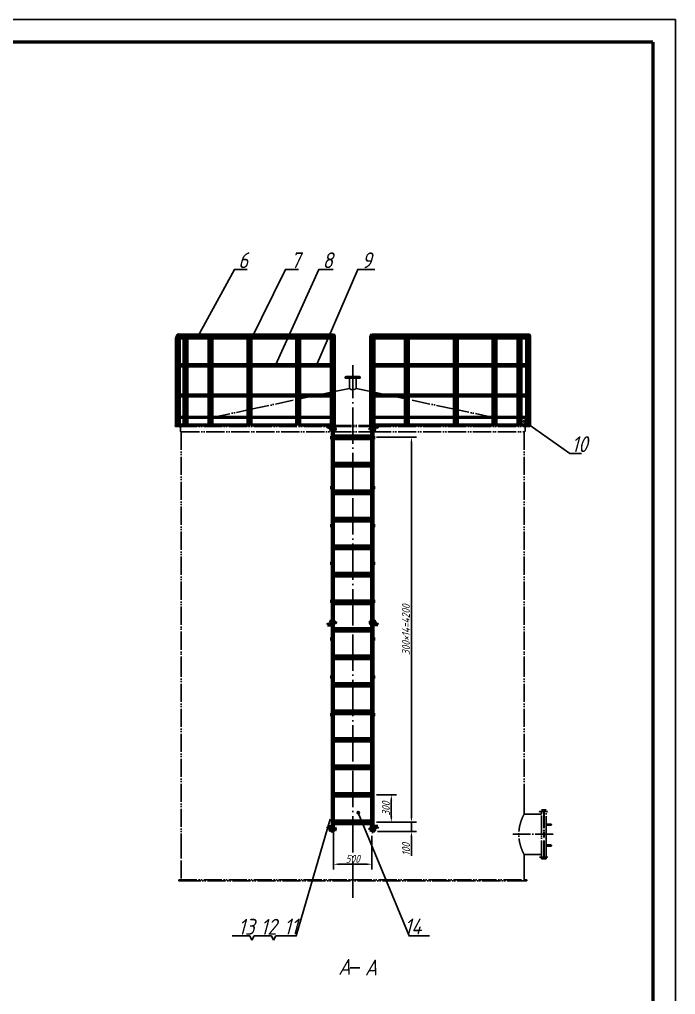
# Model space of a CAD drawing. Header units: millimetres. Extents: x 216 to 18036, y 72 to 25302.
# Drawn here: x 9362 to 18036, y 12418 to 25302 of the extents above; entities that cross this region are included whole.
import ezdxf

# ---------------------------------------------------------------- set-up
doc = ezdxf.new("R2010")
doc.units = ezdxf.units.MM
for name, pattern in [('ACAD_ISO04W100', [30, 24, -3, 0, -3]), ('ACAD_ISO05W100', [33, 24, -3, 0, -3, 0, -3]), ('CENTER', [2, 1.25, -0.25, 0.25, -0.25])]:
    doc.linetypes.add(name, pattern=pattern)
for name, color, linetype in [('CL', 253, 'CENTER'), ('XT', 131, 'Continuous'), ('双点划线', 5, 'ACAD_ISO05W100'), ('双点画线', 6, 'ACAD_ISO05W100'), ('标注', 254, 'Continuous'), ('点划线', 1, 'ACAD_ISO04W100'), ('点画线', 1, 'ACAD_ISO04W100'), ('细实线', 253, 'Continuous')]:
    doc.layers.add(name, color=color, linetype=linetype)
doc.layers.add('粗实线', color=4, linetype='Continuous', lineweight=50)
doc.styles.add('GB', font='gbeitc.shx', dxfattribs={"bigfont": 'gbcbig.shx'})
doc.dimstyles.new('GB$0', dxfattribs={"dimscale": 30, "dimtxt": 3.5, "dimasz": 2.5, "dimexe": 2.25, "dimexo": 2, "dimtad": 1, "dimdec": 0, "dimtxsty": 'GB', "dimcen": 2.5, "dimadec": 0, "dimazin": 0, "dimtfac": 1, "dimtdec": 0, "dimtmove": 0, "dimatfit": 3, "dimfxl": 0, "dimarcsym": 0})

# ---------------------------------------------------------------- blocks, each defined once
blk = doc.blocks.new('*D13')
at = {"layer": 'Defpoints', "color": 0, "ltscale": 0.5}
for p in [(13514, 14720), (14022, 14574), (14022, 14140)]:
    blk.add_point(p, dxfattribs=at)
at = {"layer": '标注', "color": 0, "lineweight": -2, "ltscale": 0.5}
for p, q in [((13514, 14660), (13514, 14072)), ((14022, 14514), (14022, 14072)), ((13589, 14140), (13947, 14140))]:
    blk.add_line(p, q, dxfattribs=at)
at = {"layer": '标注', "color": 0, "ltscale": 0.5}
for points in [[(13589, 14152), (13589, 14127), (13514, 14140)], [(13947, 14152), (13947, 14127), (14022, 14140)]]:
    blk.add_solid(points, dxfattribs=at)
at = {"layer": '标注', "color": 0, "ltscale": 0.5, "insert": (13768, 14211), "char_height": 105, "attachment_point": 5, "style": 'GB'}
blk.add_mtext('500', dxfattribs=at)
blk = doc.blocks.new('*D4')
at = {"layer": 'Defpoints', "color": 0, "ltscale": 0.5}
for p in [(14022, 19782), (14545, 19782), (14082, 14694)]:
    blk.add_point(p, dxfattribs=at)
at = {"layer": '标注', "color": 0, "lineweight": -2, "ltscale": 0.5}
for p, q in [((14082, 19782), (14612, 19782)), ((14545, 14769), (14545, 19707)), ((14142, 14694), (14612, 14694))]:
    blk.add_line(p, q, dxfattribs=at)
at = {"layer": '标注', "color": 0, "ltscale": 0.5}
for points in [[(14532, 19707), (14557, 19707), (14545, 19782)], [(14532, 14769), (14557, 14769), (14545, 14694)]]:
    blk.add_solid(points, dxfattribs=at)
at = {"layer": '标注', "color": 0, "ltscale": 0.5, "insert": (14471, 17238), "char_height": 105, "attachment_point": 5, "rotation": 90, "style": 'GB'}
blk.add_mtext('300×14=4200', dxfattribs=at)
blk = doc.blocks.new('*D24')
at = {"color": 0, "lineweight": -2}
for p, q in [((14545, 14769), (14545, 14844)), ((14082, 14694), (14612, 14694)), ((14545, 14694), (14545, 14574)), ((14097, 14574), (14612, 14574)), ((14545, 14499), (14545, 14251))]:
    blk.add_line(p, q, dxfattribs=at)
at = {"color": 0}
for points in [[(14532, 14769), (14557, 14769), (14545, 14694)], [(14532, 14499), (14557, 14499), (14545, 14574)]]:
    blk.add_solid(points, dxfattribs=at)
at = {"layer": 'Defpoints', "color": 0}
for p in [(14022, 14694), (14545, 14694), (14037, 14574)]:
    blk.add_point(p, dxfattribs=at)
at = {"color": 0, "insert": (14473, 14337), "char_height": 105, "attachment_point": 5, "rotation": 90, "style": 'GB'}
blk.add_mtext('100', dxfattribs=at)
blk = doc.blocks.new('*D25')
at = {"color": 0, "lineweight": -2}
for p, q in [((14082, 15057), (14346, 15057)), ((14278, 14769), (14278, 14982)), ((14142, 14694), (14346, 14694))]:
    blk.add_line(p, q, dxfattribs=at)
at = {"color": 0}
for points in [[(14266, 14982), (14291, 14982), (14278, 15057)], [(14266, 14769), (14291, 14769), (14278, 14694)]]:
    blk.add_solid(points, dxfattribs=at)
at = {"layer": 'Defpoints', "color": 0}
for p in [(14022, 15057), (14278, 15057), (14082, 14694)]:
    blk.add_point(p, dxfattribs=at)
at = {"color": 0, "insert": (14207, 14875), "char_height": 105, "attachment_point": 5, "rotation": 90, "style": 'GB'}
blk.add_mtext('300', dxfattribs=at)

msp = doc.modelspace()

# ---------------------------------------------------------------- hatches: boundary and pattern name
h = msp.add_hatch()
h.set_pattern_fill('ANSI31', color=256, scale=2, style=0)
h.set_pattern_definition([(45, (3818.3605, 71149.4374), (-4.49012806, 4.49012806), [])])
h.paths.add_polyline_path([(14049, 21115.1), (14037, 21115.1), (14037, 21095.1), (14049, 21095.1)])
h.paths.add_polyline_path([(14049, 21135), (14037, 21135), (14037, 21115.1), (14049, 21115.1)])
h.paths.add_polyline_path([(14049, 20635), (14037, 20635), (14037, 20595), (14049, 20595)])
h.paths.add_polyline_path([(13499, 20635), (13487, 20635), (13487, 20595), (13499, 20595)])
h.paths.add_polyline_path([(13499, 20135), (13487, 20135), (13487, 20095), (13499, 20095)])
h.paths.add_polyline_path([(14049, 20135), (14037, 20135), (14037, 20095), (14049, 20095)])
h.paths.add_polyline_path([(13499, 19796.9), (13487, 19796.9), (13487, 19756.8), (13499, 19756.8)])
h.paths.add_polyline_path([(14049, 19796.8), (14037, 19796.8), (14037, 19756.8), (14049, 19756.8)])
h.paths.add_polyline_path([(13499, 19135), (13487, 19135), (13487, 19095), (13499, 19095)])
h.paths.add_polyline_path([(14049, 19135), (14037, 19135), (14037, 19095), (14049, 19095)])
h.paths.add_polyline_path([(13499, 18635), (13487, 18635), (13487, 18595), (13499, 18595)])
h.paths.add_polyline_path([(14049, 18635), (14037, 18635), (14037, 18595), (14049, 18595)])
h.paths.add_polyline_path([(13499, 18135), (13487, 18135), (13487, 18095), (13499, 18095)])
h.paths.add_polyline_path([(14049, 18135), (14037, 18135), (14037, 18095), (14049, 18095)])
h.paths.add_polyline_path([(13499, 17635), (13487, 17635), (13487, 17595), (13499, 17595)])
h.paths.add_polyline_path([(14049, 17635), (14037, 17635), (14037, 17595), (14049, 17595)])
h.paths.add_polyline_path([(13499, 17135), (13487, 17135), (13487, 17095), (13499, 17095)])
h.paths.add_polyline_path([(14049, 17135), (14037, 17135), (14037, 17095), (14049, 17095)])
h.paths.add_polyline_path([(13499, 16635), (13487, 16635), (13487, 16595), (13499, 16595)])
h.paths.add_polyline_path([(14049, 16635), (14037, 16635), (14037, 16595), (14049, 16595)])
h.paths.add_polyline_path([(13499, 16135), (13487, 16135), (13487, 16095), (13499, 16095)])
h.paths.add_polyline_path([(14049, 16135), (14037, 16135), (14037, 16095), (14049, 16095)])
h.paths.add_polyline_path([(13499, 21115.1), (13487, 21115.1), (13487, 21095), (13499, 21095)])
h.paths.add_polyline_path([(13499, 21135), (13487, 21135), (13487, 21115.1), (13499, 21115.1)])
at = {"layer": '细实线'}
for points in [[(11706.6, 21115.1, -1), (11736.6, 21115.1, -1)], [(12388.7, 21033.7, -1), (12418.7, 21033.7, -1)], [(12730, 20735, -1), (12760, 20735, -1)], [(13272.4, 20735.1, -1), (13302.4, 20735.1, -1)], [(16025, 19991.4, -1), (16055, 19991.4, -1)], [(13455.5, 14590.6, -1), (13485.5, 14590.6, -1)], [(14080.4, 14590.6, 1), (14050.4, 14590.6, 1)]]:
    msp.add_hatch(color=256, dxfattribs=at).paths.add_polyline_path(points)

# ---------------------------------------------------------------- linework, layer by layer
at = {"lineweight": -3}
for q in [(215.8, 25301.9), (18035.8, 71.9)]:
    msp.add_line((18035.8, 25301.9), q, dxfattribs=at)
at = {"lineweight": 50}
for q in [(965.8, 25001.9), (17735.8, 371.9)]:
    msp.add_line((17735.8, 25001.9), q, dxfattribs=at)
at = {"layer": 'CL'}
for p, q in [((13472.6, 19891.6), (13547.4, 19891.6)), ((13987.7, 19891.6), (14065.1, 19891.6)), ((13472.6, 17334.9), (13523.8, 17334.9)), ((13536.5, 17334.9), (13509, 17334.9)), ((13999.5, 17334.9), (14065.1, 17334.9)), ((13472.6, 14605.4), (13523.8, 14605.4)), ((13536.5, 14605.4), (13509, 14605.4)), ((13999.5, 14605.4), (14027, 14605.4)), ((13999.5, 14605.4), (14065.1, 14605.4))]:
    msp.add_line(p, q, dxfattribs=at)
at = {"layer": 'XT'}
for p, q in [((13531.5, 19900.1), (13537.5, 19900.1)), ((13531.5, 19883.1), (13537.5, 19883.1)), ((14004.5, 19900.1), (13998.5, 19900.1)), ((14004.5, 19883.1), (13998.5, 19883.1)), ((13531.5, 17343.4), (13537.5, 17343.4)), ((13531.5, 17326.4), (13537.5, 17326.4)), ((14004.5, 17343.4), (13998.5, 17343.4)), ((14004.5, 17326.4), (13998.5, 17326.4)), ((13531.5, 14613.9), (13537.5, 14613.9)), ((13531.5, 14596.9), (13537.5, 14596.9)), ((14004.5, 14613.9), (13998.5, 14613.9)), ((14004.5, 14596.9), (13998.5, 14596.9))]:
    msp.add_line(p, q, dxfattribs=at)
at = {"layer": '双点划线', "ltscale": 10}
for p, q in [((13668, 20580.1), (13697, 20580.1)), ((13668, 20564.1), (13668, 20580.1)), ((13668, 20580.1), (13697, 20580.1)), ((13668, 20564.1), (13668, 20580.1)), ((13668, 20564.1), (13748, 20564.1)), ((13668, 20564.1), (13868, 20564.1)), ((13688, 20556.6), (13688, 20592)), ((13688, 20556.6), (13688, 20592)), ((13697, 20580.1), (13701, 20584.1)), ((13697, 20580.1), (13701, 20584.1)), ((13697, 20580.1), (13839, 20580.1)), ((13701, 20584.1), (13835, 20584.1)), ((13723.5, 20564.1), (13723.5, 20427.7)), ((13723.5, 20564.1), (13748, 20564.1)), ((13723.5, 20564.1), (13723.5, 20427.7)), ((13723.5, 20564.1), (13812.5, 20564.1)), ((13788, 20564.1), (13812.5, 20564.1)), ((13788, 20564.1), (13868, 20564.1)), ((13812.5, 20564.1), (13812.5, 20427.7)), ((13812.5, 20564.1), (13812.5, 20427.7)), ((13839, 20580.1), (13835, 20584.1)), ((13839, 20580.1), (13835, 20584.1)), ((13839, 20580.1), (13868, 20580.1)), ((13839, 20580.1), (13868, 20580.1)), ((13848, 20556.6), (13848, 20592)), ((13848, 20556.6), (13848, 20592)), ((13868, 20564.1), (13868, 20580.1)), ((13868, 20564.1), (13868, 20580.1)), ((13325, 20343), (13486.5, 20377.3)), ((13526.5, 20385.9), (13723.5, 20427.7)), ((13526.5, 20385.9), (13723.5, 20427.7)), ((14009.5, 20385.9), (13812.5, 20427.7)), ((14210.8, 20343.1), (14049.5, 20377.3)), ((12423.7, 20151.5), (13030.7, 20280.5)), ((13070.7, 20289), (13249.7, 20327)), ((14465.2, 20289), (14286, 20327.1)), ((15112.2, 20152.3), (14505.2, 20280.4)), ((11910.2, 20042.3), (12383.7, 20143)), ((15625.7, 20044), (15152.2, 20143.9)), ((11502, 19935.1), (11422, 19935.1)), ((11452, 19923.1), (11432, 19923.1)), ((11442, 19935.1), (11437, 19935.1)), ((11502, 19935.1), (11442, 19935.1)), ((11452, 19923.1), (11470, 19923.1)), ((11468, 19935.1), (13499, 19935.1)), ((11470, 19923.1), (13499, 19923.1)), ((11490, 19903.1), (11490, 19885.1)), ((11490, 19885.1), (11490, 19864.9)), ((11502, 19935.1), (11873.5, 19935.1)), ((11502, 19855.3), (11502, 16855.1)), ((11502, 19855.3), (13499, 19855.2)), ((13514, 19935.1), (14022, 19935.1)), ((13514, 19923.1), (14022, 19923.1)), ((13514, 19855.2), (14022, 19855.2)), ((14037, 19935.1), (16018, 19935.1)), ((14037, 19923.1), (16075, 19923.1)), ((14037, 19855.2), (16034, 19855.1)), ((16034, 19935.1), (16094, 19935.1)), ((16034, 19935.1), (16094, 19935.1)), ((16034, 19935.1), (16114, 19935.1)), ((16034, 19855.1), (16034, 16855.1)), ((16046, 19903.1), (16046, 19885.1)), ((16046, 19903.1), (16046, 19885.1)), ((16046, 19885.1), (16046, 19864.9)), ((16084, 19923.1), (16066, 19923.1)), ((16084, 19923.1), (16066, 19923.1)), ((16084, 19923.1), (16104, 19923.1)), ((16094, 19935.1), (16099, 19935.1)), ((11502, 16855.1), (11502, 14454)), ((16034, 16855.1), (16034, 14984)), ((16034, 14984), (16034, 14800.1)), ((16234.7, 14838), (16240.4, 14832.3)), ((16234.7, 14832.3), (16240.4, 14838)), ((16262.7, 14212.6), (16262.7, 14857.6)), ((16292.7, 14857.6), (16262.7, 14857.6)), ((16292.7, 14857.6), (16292.7, 14493.6)), ((16299.7, 14816.7), (16292.7, 14816.7)), ((16299.7, 14816.7), (16292.7, 14816.7)), ((16299.7, 14857.6), (16299.7, 14493.7)), ((16323.7, 14857.6), (16299.7, 14857.6)), ((16323.7, 14535.1), (16323.7, 14857.6)), ((16335.5, 14838), (16341.2, 14832.3)), ((16335.5, 14832.3), (16341.2, 14838)), ((16262.7, 14800.1), (16034, 14800.1)), ((16389.5, 14669.6), (16323.7, 14669.6)), ((16389.5, 14655.6), (16323.7, 14655.6)), ((16323.7, 14617), (16323.7, 14453.3)), ((11502, 14454), (11502, 14189.1)), ((16292.7, 14212.6), (16292.7, 14493.6)), ((16299.7, 14212.6), (16299.7, 14493.7)), ((16323.7, 14212.6), (16323.7, 14535.1)), ((16389.5, 14394), (16323.7, 14394)), ((16389.5, 14380), (16323.7, 14380)), ((11502, 14189.1), (11502, 13935.1)), ((16034, 14270.1), (16034, 14040.6)), ((16262.7, 14270.1), (16034, 14270.1)), ((16246.3, 14232.3), (16251.9, 14238)), ((16246.3, 14238), (16251.9, 14232.3)), ((16292.7, 14212.6), (16262.7, 14212.6)), ((16299.7, 14253.6), (16292.7, 14253.6)), ((16323.7, 14212.6), (16299.7, 14212.6)), ((16335.5, 14232.3), (16341.2, 14238)), ((16335.5, 14238), (16341.2, 14232.3)), ((11468, 13935.1), (16034, 13935.1)), ((11518, 13935.1), (11468, 13935.1)), ((11468, 13935.1), (11468, 13919.1)), ((11518, 13919.1), (11468, 13919.1)), ((11518, 13919.1), (16018, 13919.1)), ((16018, 13919.1), (16068, 13919.1)), ((16034, 14040.6), (16034, 13935.1)), ((16034, 13935.1), (16068, 13935.1)), ((16068, 13935.1), (16068, 13919.1))]:
    msp.add_line(p, q, dxfattribs=at)
for centre, radius, start, end in [((13768, 20471.5), 62.4, 224.49631, 315.50369), ((11432, 19933.1), 10, 168.46304, 270), ((11470, 19903.1), 20, 0, 90), ((11500, 19864.9), 10, 180, 281.53696), ((16036, 19864.9), 10, 258.46304, 0), ((16066, 19903.1), 20, 90, 180), ((16104, 19933.1), 10, 270, 11.53696), ((16505.9, 14535.1), 541.2, 150.68458, 209.31542), ((16387.5, 14662.6), 7.3, 286.50843, 73.49157), ((16387.5, 14387), 7.3, 286.50843, 73.49157)]:
    msp.add_arc(centre, radius, start, end, dxfattribs=at)
at = {"layer": '双点画线'}
msp.add_line((13325, 20343), (13486.5, 20377.3), dxfattribs=at)
at = {"layer": '标注', "ltscale": 0.5}
for p, q in [((12204.9, 21999.7), (12373.7, 21999.7)), ((14037, 19860.1), (14037, 19860.1)), ((14100, 19923.1), (14100, 19923.1)), ((13499, 17366.4), (13499, 17366.4)), ((14037, 17303.4), (14037, 17366.4)), ((14100, 17303.4), (14100, 17303.4)), ((14037, 14636.9), (14037, 14573.9)), ((14037, 14573.9), (14037, 14573.9)), ((12409.4, 13192.7), (12175.6, 13192.7)), ((12433.3, 13138.1), (12409.4, 13192.7)), ((12465, 13192.7), (12433.3, 13138.1)), ((12696.1, 13192.7), (12465, 13192.7)), ((12719.9, 13138.1), (12696.1, 13192.7)), ((12751.7, 13192.7), (12719.9, 13138.1))]:
    msp.add_line(p, q, dxfattribs=at)
at = {"layer": '标注'}
msp.add_line((13736, 12770), (13863.6, 12770), dxfattribs=at)
at = {"layer": '标注', "ltscale": 0.5}
for points in [[(11721.7, 21115.1), (12204.9, 21999.7), (12289.3, 21999.7)], [(12403.7, 21033.7), (12879, 21999.7), (13050.1, 21999.7)], [(12745, 20735), (13320.8, 21999.7), (13510.5, 21999.7)], [(13287.5, 20735.1), (13833.5, 21999.7), (14059.5, 21999.7)], [(16040.1, 19991.5), (16639.1, 19569.3), (16792.6, 19569.3)], [(13841, 14819.9), (14513.4, 13192.7), (14784.3, 13192.7)], [(13470.6, 14736.6), (13022.5, 13192.7), (12751.7, 13192.7)]]:
    msp.add_lwpolyline(points, dxfattribs=at)
at = {"layer": '点划线', "ltscale": 10}
for p, q in [((11440.6, 21115.1), (13506.5, 21115.1)), ((11457, 19935.1), (11457, 21095)), ((11560.6, 19935.1), (11560.6, 21095)), ((11890.2, 19935.1), (11890.2, 21095)), ((12403.7, 19935.2), (12403.7, 21095)), ((13050.7, 19935.2), (13050.7, 21095)), ((13506.5, 19935.2), (13506.5, 21115.1)), ((14029.5, 19935.2), (14029.5, 21115.1)), ((14037, 21115.1), (16109, 21115.1)), ((14485.2, 19935.2), (14485.2, 21095)), ((15132.2, 19935.2), (15132.2, 21095)), ((15645.7, 19935.2), (15645.7, 21095)), ((15975.4, 19935.2), (15975.4, 21095)), ((16089, 19935.3), (16089, 21095.1)), ((11580.6, 20735), (11870.2, 20735)), ((11910.2, 20735), (12383.7, 20735)), ((12423.7, 20735), (13030.7, 20735)), ((13070.7, 20735), (13486.5, 20735)), ((14049.5, 20735.1), (14465.2, 20735.1)), ((14505.2, 20735.1), (15112.2, 20735.1)), ((15152.2, 20735.1), (15625.7, 20735.1)), ((11910.2, 20335), (12383.7, 20335)), ((12423.7, 20335), (13030.7, 20335)), ((13070.7, 20335), (13486.5, 20335)), ((14049.5, 20335.1), (14465.2, 20335.1)), ((14505.2, 20335.1), (15112.2, 20335.1)), ((15152.2, 20335.1), (15625.7, 20335.1)), ((15665.7, 20335.1), (15955.4, 20335.1)), ((16235.5, 14835.1), (16343.8, 14835.1)), ((16420, 14535.1), (15886.9, 14535.1)), ((16235.5, 14235.1), (16343.8, 14235.1))]:
    msp.add_line(p, q, dxfattribs=at)
at = {"layer": '点划线', "ltscale": 0.5}
for p, q in [((11457, 20735), (11540.6, 20735)), ((15665.7, 20735.1), (15955.4, 20735.1)), ((15995.4, 20735.1), (16081, 20735.1)), ((11457, 20335), (11540.6, 20335)), ((11580.6, 20335), (11870.2, 20335)), ((15995.4, 20335.1), (16081, 20335.1)), ((16109, 20335.1), (16109, 20335.1))]:
    msp.add_line(p, q, dxfattribs=at)
at = {"layer": '点划线', "ltscale": 5}
for p, q in [((13514, 19781.9), (14022, 19781.9)), ((13514, 19418.4), (14022, 19418.4)), ((13514, 19054.9), (14022, 19054.9)), ((13514, 18691.4), (14022, 18691.4)), ((13514, 18327.9), (14022, 18327.9)), ((13514, 17964.4), (14022, 17964.4)), ((13514, 17600.9), (14022, 17600.9)), ((13514, 17237.4), (14022, 17237.4)), ((13514, 16873.9), (14022, 16873.9)), ((13514, 16510.4), (14022, 16510.4)), ((13514, 16146.9), (14022, 16146.9)), ((13514, 15783.4), (14022, 15783.4)), ((13514, 15419.9), (14022, 15419.9)), ((13514, 15056.9), (14022, 15056.9)), ((13514, 14693.9), (14022, 14693.9))]:
    msp.add_line(p, q, dxfattribs=at)
at = {"layer": '点画线', "ltscale": 20}
msp.add_line((13768, 13695.6), (13768, 20734.7), dxfattribs=at)
at = {"layer": '粗实线'}
for p, q in [((11466.9, 21135.1), (13499, 21135.1)), ((13487, 21135), (13487, 21095)), ((13487, 21135), (13514, 21135)), ((13499, 14573.9), (13499, 21135.1)), ((13514, 20635), (13514, 21135.1)), ((13514, 14573.9), (13514, 21135)), ((14022, 14573.9), (14022, 21135.1)), ((14022, 20635), (14022, 21135.1)), ((14022, 21135), (14049, 21135)), ((14037, 21135.1), (16089, 21135.1)), ((14037, 14573.9), (14037, 21135.1)), ((14049, 21095), (14049, 21135)), ((11437, 19935.1), (11437, 21095)), ((11466.9, 21095.1), (11540.6, 21095)), ((11477, 20743), (11477, 21095)), ((11540.6, 19935.1), (11540.6, 21095)), ((11580.6, 21095), (11870.2, 21095)), ((11580.6, 19935.1), (11580.6, 21095)), ((11870.2, 19935.1), (11870.2, 21095)), ((11910.2, 21095), (12383.7, 21095)), ((11910.2, 19935.1), (11910.2, 21095)), ((12383.7, 19935.1), (12383.7, 21095)), ((12423.7, 21095), (13030.7, 21095)), ((12423.7, 19935.1), (12423.7, 21095)), ((13030.7, 19935.1), (13030.7, 21095)), ((13070.7, 21095), (13499, 21095)), ((13070.7, 19935.1), (13070.7, 21095)), ((13486.5, 19935.1), (13486.5, 21095)), ((13487, 21095), (13487, 21095)), ((13487, 21095), (13499, 21095)), ((13487, 21095), (13499, 21095)), ((13526.5, 19935.1), (13526.5, 21116)), ((14009.5, 19935.1), (14009.5, 21116)), ((14037, 21095.1), (14465.2, 21095.1)), ((14037, 21095), (14049, 21095)), ((14037, 21095), (14049, 21095)), ((14049.5, 19935.1), (14049.5, 21095)), ((14465.2, 19935.1), (14465.2, 21095.1)), ((14505.2, 21095.1), (15112.2, 21095.1)), ((14505.2, 19935.1), (14505.2, 21095.1)), ((15112.2, 19935.1), (15112.2, 21095.1)), ((15152.2, 21095.1), (15625.7, 21095.1)), ((15152.2, 19935.1), (15152.2, 21095.1)), ((15625.7, 19935.1), (15625.7, 21095.1)), ((15665.7, 21095.1), (15955.4, 21095.1)), ((15665.7, 19935.1), (15665.7, 21095.1)), ((15955.4, 19935.1), (15955.4, 21095.1)), ((15995.4, 21095.1), (16069, 21095.1)), ((15995.4, 19935.1), (15995.4, 21095.1)), ((16069, 20743.1), (16069, 21095.1)), ((16109, 21095.1), (16109, 21095.1)), ((16109, 19935.1), (16109, 21095.1)), ((11457, 20743), (11540.6, 20743)), ((11580.6, 20743), (11870.2, 20743)), ((11910.2, 20743), (12383.7, 20743)), ((12423.7, 20743), (13030.7, 20743)), ((13070.7, 20743), (13486.5, 20743)), ((14049.5, 20743.1), (14465.2, 20743.1)), ((14505.2, 20743.1), (15112.2, 20743.1)), ((15152.2, 20743.1), (15625.7, 20743.1)), ((15665.7, 20743.1), (15955.4, 20743.1)), ((15995.4, 20743.1), (16081, 20743.1)), ((16109, 20743.1), (16109, 20743.1)), ((11457, 20727), (11540.6, 20727)), ((11477, 20343), (11477, 20727)), ((11580.6, 20727), (11870.2, 20727)), ((11910.2, 20727), (12383.7, 20727)), ((12423.7, 20727), (13030.7, 20727)), ((13070.7, 20727), (13486.5, 20727)), ((13487, 20635), (13487, 20595)), ((13487, 20635), (13499, 20635)), ((14037, 20635), (14049, 20635)), ((14049, 20595), (14049, 20635)), ((14049.5, 20727.1), (14465.2, 20727.1)), ((14505.2, 20727.1), (15112.2, 20727.1)), ((15152.2, 20727.1), (15625.7, 20727.1)), ((15665.7, 20727.1), (15955.4, 20727.1)), ((15995.4, 20727.1), (16081, 20727.1)), ((16069, 20343.1), (16069, 20727.1)), ((16109, 20735.1), (16109, 20735.1)), ((16109, 20727.1), (16109, 20727.1)), ((13487, 20595), (13499, 20595)), ((13487, 20595), (13499, 20595)), ((13514, 20135), (13514, 20595)), ((14022, 20135), (14022, 20595)), ((14037, 20595), (14049, 20595)), ((14037, 20595), (14049, 20595)), ((11457, 20343), (11540.6, 20343)), ((11457, 20327), (11540.6, 20327)), ((11477, 19935.1), (11477, 20327)), ((11580.6, 20343), (11870.2, 20343)), ((11580.6, 20327), (11870.2, 20327)), ((11910.2, 20343), (12383.7, 20343)), ((11910.2, 20327), (12383.7, 20327)), ((12423.7, 20343), (13030.7, 20343)), ((12423.7, 20327), (13030.7, 20327)), ((13070.7, 20343), (13486.5, 20343)), ((13070.7, 20327), (13486.5, 20327)), ((14049.5, 20343.1), (14465.2, 20343.1)), ((14049.5, 20327.1), (14465.2, 20327.1)), ((14505.2, 20343.1), (15112.2, 20343.1)), ((14505.2, 20327.1), (15112.2, 20327.1)), ((15152.2, 20343.1), (15625.7, 20343.1)), ((15152.2, 20327.1), (15625.7, 20327.1)), ((15665.7, 20343.1), (15955.4, 20343.1)), ((15665.7, 20327.1), (15955.4, 20327.1)), ((15995.4, 20343.1), (16081, 20343.1)), ((15995.4, 20327.1), (16081, 20327.1)), ((16069, 19935.1), (16069, 20327.1)), ((16109, 20343.1), (16109, 20343.1)), ((16109, 20327.1), (16109, 20327.1)), ((11437, 19935.1), (11437, 20101.3)), ((13487, 20135), (13487, 20095)), ((13487, 20135), (13499, 20135)), ((14037, 20135), (14049, 20135)), ((14049, 20095), (14049, 20135)), ((11477, 20045.1), (11540.6, 20045.1)), ((11580.6, 20045.1), (11870.2, 20045.1)), ((11910.2, 20045.1), (12383.7, 20045.1)), ((12423.7, 20045.1), (13030.7, 20045.1)), ((13070.7, 20045.1), (13486.5, 20045.1)), ((13487, 20095), (13499, 20095)), ((13487, 20095), (13499, 20095)), ((13514, 19635), (13514, 20095)), ((14022, 19635), (14022, 20095)), ((14037, 20095), (14049, 20095)), ((14037, 20095), (14049, 20095)), ((14049.5, 20045.1), (14465.2, 20045.1)), ((14505.2, 20045.1), (15112.2, 20045.1)), ((15152.2, 20045.1), (15625.7, 20045.1)), ((15665.7, 20045.1), (15955.4, 20045.1)), ((15667.5, 20035.1), (15665.7, 20035.5)), ((15995.4, 20045.1), (16069, 20045.1)), ((11477, 19945.1), (11540.6, 19945.1)), ((11580.6, 19945.1), (11870.2, 19945.1)), ((11910.2, 19945.1), (12383.7, 19945.1)), ((12423.7, 19945.1), (13030.7, 19945.1)), ((13070.7, 19945.1), (13486.5, 19945.1)), ((13436, 19923.1), (13499, 19923.1)), ((13436, 19923.1), (13436, 19923.1)), ((13446, 19913.1), (13489, 19913.1)), ((13476.5, 19878.5), (13476.5, 19904.8)), ((13489, 19909.1), (13479.6, 19909.1)), ((13489, 19900.4), (13479.6, 19900.4)), ((13489, 19882.8), (13479.6, 19882.8)), ((13489, 19874.2), (13479.6, 19874.2)), ((13489, 19913.1), (13489, 19870.1)), ((13499, 19923.1), (13499, 19860.1)), ((13499, 19860.1), (13499, 19860.1)), ((13514, 19907.2), (13514, 19876.1)), ((13519, 19907.2), (13514, 19907.2)), ((13519, 19876.1), (13514, 19876.1)), ((13519, 19908.4), (13519, 19874.9)), ((13530.5, 19908.4), (13519, 19908.4)), ((13530.5, 19900), (13519, 19900)), ((13530.5, 19883.3), (13519, 19883.3)), ((13530.5, 19874.9), (13519, 19874.9)), ((13530.5, 19908.4), (13531.5, 19906.9)), ((13530.5, 19874.9), (13531.5, 19876.3)), ((13531.5, 19906.9), (13531.5, 19876.3)), ((13531.5, 19901.6), (13536, 19901.6)), ((13531.5, 19881.6), (13536, 19881.6)), ((13536, 19881.6), (13536, 19901.6)), ((13539, 19898.6), (13536, 19901.6)), ((13536, 19881.6), (13539, 19884.6)), ((13539, 19884.6), (13539, 19898.6)), ((13997, 19898.6), (14000, 19901.6)), ((13997, 19884.6), (13997, 19898.6)), ((14000, 19881.6), (13997, 19884.6)), ((14004.5, 19901.6), (14000, 19901.6)), ((14000, 19881.6), (14000, 19901.6)), ((14004.5, 19881.6), (14000, 19881.6)), ((14005.5, 19908.4), (14004.5, 19906.9)), ((14004.5, 19906.9), (14004.5, 19876.3)), ((14005.5, 19874.9), (14004.5, 19876.3)), ((14005.5, 19908.4), (14017, 19908.4)), ((14005.5, 19900), (14017, 19900)), ((14005.5, 19883.3), (14017, 19883.3)), ((14005.5, 19874.9), (14017, 19874.9)), ((14017, 19908.4), (14017, 19874.9)), ((14017, 19907.2), (14022, 19907.2)), ((14017, 19876.1), (14022, 19876.1)), ((14022, 19907.2), (14022, 19876.1)), ((14100, 19923.1), (14037, 19923.1)), ((14037, 19923.1), (14037, 19860.1)), ((14090, 19913.1), (14047, 19913.1)), ((14047, 19913.1), (14047, 19870.1)), ((14047, 19909.1), (14056.3, 19909.1)), ((14047, 19900.4), (14056.3, 19900.4)), ((14047, 19882.8), (14056.3, 19882.8)), ((14047, 19874.2), (14056.3, 19874.2)), ((14049.5, 19945.1), (14465.2, 19945.1)), ((14059.5, 19878.5), (14059.5, 19904.8)), ((14505.2, 19945.1), (15112.2, 19945.1)), ((15152.2, 19945.1), (15625.7, 19945.1)), ((15665.7, 19945.1), (15955.4, 19945.1)), ((15995.4, 19945.1), (16069, 19945.1)), ((13487, 19796.9), (13487, 19756.8)), ((13487, 19796.9), (13499, 19796.9)), ((13487, 19756.8), (13499, 19756.8)), ((14022, 19796.8), (13514, 19796.8)), ((14022, 19796.8), (13514, 19796.8)), ((14022, 19796.8), (13514, 19796.8)), ((14022, 19796.8), (13514, 19796.8)), ((14022, 19796.8), (13514, 19796.8)), ((14022, 19796.8), (13514, 19796.8)), ((14022, 19796.8), (13514, 19796.8)), ((14022, 19796.8), (13514, 19796.8)), ((14022, 19796.8), (13514, 19796.8)), ((14022, 19796.8), (13514, 19796.8)), ((13514, 19766.9), (14022, 19766.9)), ((13514, 19766.9), (14022, 19766.9)), ((13514, 19766.9), (14022, 19766.9)), ((13514, 19766.9), (14022, 19766.9)), ((13514, 19766.9), (14022, 19766.9)), ((13514, 19766.9), (14022, 19766.9)), ((13514, 19766.9), (14022, 19766.9)), ((13514, 19766.9), (14022, 19766.9)), ((13514, 19766.9), (14022, 19766.9)), ((13514, 19766.9), (14022, 19766.9)), ((14049, 19796.9), (14037, 19796.9)), ((14049, 19796.9), (14037, 19796.9)), ((14049, 19796.9), (14037, 19796.9)), ((14049, 19796.9), (14037, 19796.9)), ((14037, 19796.8), (14049, 19796.8)), ((14049, 19756.8), (14037, 19756.8)), ((14049, 19756.8), (14049, 19796.9)), ((13514, 19135), (13514, 19595)), ((14022, 19135), (14022, 19595)), ((14022, 19433.3), (13514, 19433.3)), ((14022, 19433.3), (13514, 19433.3)), ((14022, 19433.3), (13514, 19433.3)), ((14022, 19433.3), (13514, 19433.3)), ((14022, 19433.3), (13514, 19433.3)), ((14022, 19433.3), (13514, 19433.3)), ((14022, 19433.3), (13514, 19433.3)), ((14022, 19433.3), (13514, 19433.3)), ((14022, 19433.3), (13514, 19433.3)), ((14022, 19433.3), (13514, 19433.3)), ((13514, 19403.4), (14022, 19403.4)), ((13514, 19403.4), (14022, 19403.4)), ((13514, 19403.4), (14022, 19403.4)), ((13514, 19403.4), (14022, 19403.4)), ((13514, 19403.4), (14022, 19403.4)), ((13514, 19403.4), (14022, 19403.4)), ((13514, 19403.4), (14022, 19403.4)), ((13514, 19403.4), (14022, 19403.4)), ((13514, 19403.4), (14022, 19403.4)), ((13514, 19403.4), (14022, 19403.4)), ((13487, 19135), (13487, 19095)), ((13487, 19135), (13499, 19135)), ((13487, 19095), (13499, 19095)), ((13487, 19095), (13499, 19095)), ((13514, 18635), (13514, 19095)), ((14022, 19069.8), (13514, 19069.8)), ((14022, 19069.8), (13514, 19069.8)), ((14022, 19069.8), (13514, 19069.8)), ((14022, 19069.8), (13514, 19069.8)), ((14022, 19069.8), (13514, 19069.8)), ((14022, 19069.8), (13514, 19069.8)), ((14022, 19069.8), (13514, 19069.8)), ((14022, 19069.8), (13514, 19069.8)), ((14022, 19069.8), (13514, 19069.8)), ((14022, 19069.8), (13514, 19069.8)), ((14022, 18635), (14022, 19095)), ((14037, 19135), (14049, 19135)), ((14037, 19095), (14049, 19095)), ((14037, 19095), (14049, 19095)), ((14049, 19095), (14049, 19135)), ((13514, 19039.9), (14022, 19039.9)), ((13514, 19039.9), (14022, 19039.9)), ((13514, 19039.9), (14022, 19039.9)), ((13514, 19039.9), (14022, 19039.9)), ((13514, 19039.9), (14022, 19039.9)), ((13514, 19039.9), (14022, 19039.9)), ((13514, 19039.9), (14022, 19039.9)), ((13514, 19039.9), (14022, 19039.9)), ((13514, 19039.9), (14022, 19039.9)), ((13514, 19039.9), (14022, 19039.9)), ((14022, 18706.3), (13514, 18706.3)), ((14022, 18706.3), (13514, 18706.3)), ((14022, 18706.3), (13514, 18706.3)), ((14022, 18706.3), (13514, 18706.3)), ((14022, 18706.3), (13514, 18706.3)), ((14022, 18706.3), (13514, 18706.3)), ((14022, 18706.3), (13514, 18706.3)), ((14022, 18706.3), (13514, 18706.3)), ((14022, 18706.3), (13514, 18706.3)), ((14022, 18706.3), (13514, 18706.3)), ((13487, 18635), (13487, 18595)), ((13487, 18635), (13499, 18635)), ((13487, 18595), (13499, 18595)), ((13514, 18676.4), (14022, 18676.4)), ((13514, 18676.4), (14022, 18676.4)), ((13514, 18676.4), (14022, 18676.4)), ((13514, 18676.4), (14022, 18676.4)), ((13514, 18676.4), (14022, 18676.4)), ((13514, 18676.4), (14022, 18676.4)), ((13514, 18676.4), (14022, 18676.4)), ((13514, 18676.4), (14022, 18676.4)), ((13514, 18676.4), (14022, 18676.4)), ((13514, 18676.4), (14022, 18676.4)), ((13514, 18135), (13514, 18595)), ((14022, 18135), (14022, 18595)), ((14037, 18635), (14049, 18635)), ((14037, 18595), (14049, 18595)), ((14037, 18595), (14049, 18595)), ((14049, 18595), (14049, 18635)), ((14022, 18342.8), (13514, 18342.8)), ((14022, 18342.8), (13514, 18342.8)), ((14022, 18342.8), (13514, 18342.8)), ((14022, 18342.8), (13514, 18342.8)), ((14022, 18342.8), (13514, 18342.8)), ((14022, 18342.8), (13514, 18342.8)), ((14022, 18342.8), (13514, 18342.8)), ((14022, 18342.8), (13514, 18342.8)), ((14022, 18342.8), (13514, 18342.8)), ((14022, 18342.8), (13514, 18342.8)), ((13514, 18312.9), (14022, 18312.9)), ((13514, 18312.9), (14022, 18312.9)), ((13514, 18312.9), (14022, 18312.9)), ((13514, 18312.9), (14022, 18312.9)), ((13514, 18312.9), (14022, 18312.9)), ((13514, 18312.9), (14022, 18312.9)), ((13514, 18312.9), (14022, 18312.9)), ((13514, 18312.9), (14022, 18312.9)), ((13514, 18312.9), (14022, 18312.9)), ((13514, 18312.9), (14022, 18312.9)), ((13499, 18135.1), (13487, 18135.1)), ((13499, 18135.1), (13487, 18135.1)), ((13499, 18135.1), (13487, 18135.1)), ((13499, 18135.1), (13487, 18135.1)), ((13487, 18135.1), (13487, 18095)), ((13487, 18135), (13499, 18135)), ((13487, 18095), (13499, 18095)), ((13487, 18095), (13499, 18095)), ((13514, 17635), (13514, 18095)), ((14022, 17635), (14022, 18095)), ((14049, 18135.1), (14037, 18135.1)), ((14049, 18135.1), (14037, 18135.1)), ((14049, 18135.1), (14037, 18135.1)), ((14049, 18135.1), (14037, 18135.1)), ((14037, 18135), (14049, 18135)), ((14037, 18095), (14049, 18095)), ((14049, 18095), (14049, 18135.1)), ((14022, 17979.3), (13514, 17979.3)), ((14022, 17979.3), (13514, 17979.3)), ((14022, 17979.3), (13514, 17979.3)), ((14022, 17979.3), (13514, 17979.3)), ((14022, 17979.3), (13514, 17979.3)), ((14022, 17979.3), (13514, 17979.3)), ((14022, 17979.3), (13514, 17979.3)), ((14022, 17979.3), (13514, 17979.3)), ((14022, 17979.3), (13514, 17979.3)), ((14022, 17979.3), (13514, 17979.3)), ((13514, 17949.4), (14022, 17949.4)), ((13514, 17949.4), (14022, 17949.4)), ((13514, 17949.4), (14022, 17949.4)), ((13514, 17949.4), (14022, 17949.4)), ((13514, 17949.4), (14022, 17949.4)), ((13514, 17949.4), (14022, 17949.4)), ((13514, 17949.4), (14022, 17949.4)), ((13514, 17949.4), (14022, 17949.4)), ((13514, 17949.4), (14022, 17949.4)), ((13514, 17949.4), (14022, 17949.4)), ((13487, 17635), (13487, 17595)), ((13487, 17635), (13499, 17635)), ((13487, 17595), (13499, 17595)), ((13487, 17595), (13499, 17595)), ((14022, 17615.8), (13514, 17615.8)), ((14022, 17615.8), (13514, 17615.8)), ((14022, 17615.8), (13514, 17615.8)), ((14022, 17615.8), (13514, 17615.8)), ((14022, 17615.8), (13514, 17615.8)), ((14022, 17615.8), (13514, 17615.8)), ((14022, 17615.8), (13514, 17615.8)), ((14022, 17615.8), (13514, 17615.8)), ((14022, 17615.8), (13514, 17615.8)), ((14022, 17615.8), (13514, 17615.8)), ((13514, 17135), (13514, 17595)), ((13514, 17585.9), (14022, 17585.9)), ((13514, 17585.9), (14022, 17585.9)), ((13514, 17585.9), (14022, 17585.9)), ((13514, 17585.9), (14022, 17585.9)), ((13514, 17585.9), (14022, 17585.9)), ((13514, 17585.9), (14022, 17585.9)), ((13514, 17585.9), (14022, 17585.9)), ((13514, 17585.9), (14022, 17585.9)), ((13514, 17585.9), (14022, 17585.9)), ((13514, 17585.9), (14022, 17585.9)), ((14022, 17135), (14022, 17595)), ((14037, 17635), (14049, 17635)), ((14037, 17595), (14049, 17595)), ((14037, 17595), (14049, 17595)), ((14049, 17595), (14049, 17635)), ((13436, 17303.4), (13499, 17303.4)), ((13436, 17303.4), (13436, 17303.4)), ((13446, 17313.4), (13489, 17313.4)), ((13476.5, 17348), (13476.5, 17321.8)), ((13489, 17352.4), (13479.6, 17352.4)), ((13489, 17343.7), (13479.6, 17343.7)), ((13489, 17326.1), (13479.6, 17326.1)), ((13489, 17317.5), (13479.6, 17317.5)), ((13489, 17313.4), (13489, 17356.4)), ((13514, 17319.4), (13514, 17350.4)), ((13519, 17350.4), (13514, 17350.4)), ((13519, 17319.4), (13514, 17319.4)), ((13519, 17318.1), (13519, 17351.7)), ((13530.5, 17351.7), (13519, 17351.7)), ((13530.5, 17343.3), (13519, 17343.3)), ((13530.5, 17326.5), (13519, 17326.5)), ((13530.5, 17318.1), (13519, 17318.1)), ((13530.5, 17351.7), (13531.5, 17350.2)), ((13530.5, 17318.1), (13531.5, 17319.6)), ((13531.5, 17319.6), (13531.5, 17350.2)), ((13531.5, 17344.9), (13536, 17344.9)), ((13531.5, 17324.9), (13536, 17324.9)), ((13536, 17344.9), (13536, 17324.9)), ((13536, 17344.9), (13539, 17341.9)), ((13539, 17327.9), (13536, 17324.9)), ((13539, 17341.9), (13539, 17327.9)), ((14000, 17344.9), (13997, 17341.9)), ((13997, 17341.9), (13997, 17327.9)), ((13997, 17327.9), (14000, 17324.9)), ((14004.5, 17344.9), (14000, 17344.9)), ((14000, 17344.9), (14000, 17324.9)), ((14004.5, 17324.9), (14000, 17324.9)), ((14005.5, 17351.7), (14004.5, 17350.2)), ((14004.5, 17319.6), (14004.5, 17350.2)), ((14005.5, 17318.1), (14004.5, 17319.6)), ((14005.5, 17351.7), (14017, 17351.7)), ((14005.5, 17343.3), (14017, 17343.3)), ((14005.5, 17326.5), (14017, 17326.5)), ((14005.5, 17318.1), (14017, 17318.1)), ((14017, 17318.1), (14017, 17351.7)), ((14017, 17350.4), (14022, 17350.4)), ((14017, 17319.4), (14022, 17319.4)), ((14022, 17319.4), (14022, 17350.4)), ((14037, 17366.4), (14037, 17366.4)), ((14100, 17303.4), (14037, 17303.4)), ((14047, 17313.4), (14047, 17356.4)), ((14047, 17352.4), (14056.3, 17352.4)), ((14047, 17343.7), (14056.3, 17343.7)), ((14047, 17326.1), (14056.3, 17326.1)), ((14047, 17317.5), (14056.3, 17317.5)), ((14090, 17313.4), (14047, 17313.4)), ((14059.5, 17348), (14059.5, 17321.8)), ((13487, 17135), (13487, 17095)), ((13487, 17135), (13499, 17135)), ((14022, 17252.3), (13514, 17252.3)), ((14022, 17252.3), (13514, 17252.3)), ((14022, 17252.3), (13514, 17252.3)), ((14022, 17252.3), (13514, 17252.3)), ((14022, 17252.3), (13514, 17252.3)), ((14022, 17252.3), (13514, 17252.3)), ((14022, 17252.3), (13514, 17252.3)), ((14022, 17252.3), (13514, 17252.3)), ((14022, 17252.3), (13514, 17252.3)), ((14022, 17252.3), (13514, 17252.3)), ((13514, 17222.4), (14022, 17222.4)), ((13514, 17222.4), (14022, 17222.4)), ((13514, 17222.4), (14022, 17222.4)), ((13514, 17222.4), (14022, 17222.4)), ((13514, 17222.4), (14022, 17222.4)), ((13514, 17222.4), (14022, 17222.4)), ((13514, 17222.4), (14022, 17222.4)), ((13514, 17222.4), (14022, 17222.4)), ((13514, 17222.4), (14022, 17222.4)), ((13514, 17222.4), (14022, 17222.4)), ((14037, 17135), (14049, 17135)), ((14049, 17095), (14049, 17135)), ((13487, 17095), (13499, 17095)), ((13487, 17095), (13499, 17095)), ((13514, 16706.5), (13514, 17095)), ((14022, 16706.5), (14022, 17095)), ((14037, 17095), (14049, 17095)), ((14037, 17095), (14049, 17095)), ((14022, 16888.8), (13514, 16888.8)), ((14022, 16888.8), (13514, 16888.8)), ((14022, 16888.8), (13514, 16888.8)), ((14022, 16888.8), (13514, 16888.8)), ((14022, 16888.8), (13514, 16888.8)), ((14022, 16888.8), (13514, 16888.8)), ((14022, 16888.8), (13514, 16888.8)), ((14022, 16888.8), (13514, 16888.8)), ((14022, 16888.8), (13514, 16888.8)), ((14022, 16888.8), (13514, 16888.8)), ((13514, 16858.9), (14022, 16858.9)), ((13514, 16858.9), (14022, 16858.9)), ((13514, 16858.9), (14022, 16858.9)), ((13514, 16858.9), (14022, 16858.9)), ((13514, 16858.9), (14022, 16858.9)), ((13514, 16858.9), (14022, 16858.9)), ((13514, 16858.9), (14022, 16858.9)), ((13514, 16858.9), (14022, 16858.9)), ((13514, 16858.9), (14022, 16858.9)), ((13514, 16858.9), (14022, 16858.9)), ((13487, 16635), (13487, 16595)), ((13487, 16635), (13499, 16635)), ((14022, 16206.5), (14022, 16666.5)), ((14037, 16635), (14049, 16635)), ((14049, 16595), (14049, 16635)), ((13487, 16595), (13499, 16595)), ((13487, 16595), (13499, 16595)), ((14022, 16525.3), (13514, 16525.3)), ((14022, 16525.3), (13514, 16525.3)), ((14022, 16525.3), (13514, 16525.3)), ((14022, 16525.3), (13514, 16525.3)), ((14022, 16525.3), (13514, 16525.3)), ((14022, 16525.3), (13514, 16525.3)), ((14022, 16525.3), (13514, 16525.3)), ((14022, 16525.3), (13514, 16525.3)), ((14022, 16525.3), (13514, 16525.3)), ((14022, 16525.3), (13514, 16525.3)), ((13514, 16495.4), (14022, 16495.4)), ((13514, 16495.4), (14022, 16495.4)), ((13514, 16495.4), (14022, 16495.4)), ((13514, 16495.4), (14022, 16495.4)), ((13514, 16495.4), (14022, 16495.4)), ((13514, 16495.4), (14022, 16495.4)), ((13514, 16495.4), (14022, 16495.4)), ((13514, 16495.4), (14022, 16495.4)), ((13514, 16495.4), (14022, 16495.4)), ((13514, 16495.4), (14022, 16495.4)), ((14037, 16595), (14049, 16595)), ((14037, 16595), (14049, 16595)), ((13487, 16135), (13487, 16095)), ((13487, 16135), (13499, 16135)), ((13514, 14573.9), (13514, 16166.5)), ((14022, 16161.8), (13514, 16161.8)), ((14022, 16161.8), (13514, 16161.8)), ((14022, 16161.8), (13514, 16161.8)), ((14022, 16161.8), (13514, 16161.8)), ((14022, 16161.8), (13514, 16161.8)), ((14022, 16161.8), (13514, 16161.8)), ((14022, 16161.8), (13514, 16161.8)), ((14022, 16161.8), (13514, 16161.8)), ((14022, 16161.8), (13514, 16161.8)), ((14022, 16161.8), (13514, 16161.8)), ((13514, 16131.9), (14022, 16131.9)), ((13514, 16131.9), (14022, 16131.9)), ((13514, 16131.9), (14022, 16131.9)), ((13514, 16131.9), (14022, 16131.9)), ((13514, 16131.9), (14022, 16131.9)), ((13514, 16131.9), (14022, 16131.9)), ((13514, 16131.9), (14022, 16131.9)), ((13514, 16131.9), (14022, 16131.9)), ((13514, 16131.9), (14022, 16131.9)), ((13514, 16131.9), (14022, 16131.9)), ((14037, 16135), (14049, 16135)), ((14049, 16095), (14049, 16135)), ((13487, 16095), (13499, 16095)), ((13487, 16095), (13499, 16095)), ((14037, 16095), (14049, 16095)), ((14037, 16095), (14049, 16095)), ((14022, 15798.3), (13514, 15798.3)), ((14022, 15798.3), (13514, 15798.3)), ((14022, 15798.3), (13514, 15798.3)), ((14022, 15798.3), (13514, 15798.3)), ((14022, 15798.3), (13514, 15798.3)), ((14022, 15798.3), (13514, 15798.3)), ((14022, 15798.3), (13514, 15798.3)), ((14022, 15798.3), (13514, 15798.3)), ((14022, 15798.3), (13514, 15798.3)), ((14022, 15798.3), (13514, 15798.3)), ((13514, 15768.4), (14022, 15768.4)), ((13514, 15768.4), (14022, 15768.4)), ((13514, 15768.4), (14022, 15768.4)), ((13514, 15768.4), (14022, 15768.4)), ((13514, 15768.4), (14022, 15768.4)), ((13514, 15768.4), (14022, 15768.4)), ((13514, 15768.4), (14022, 15768.4)), ((13514, 15768.4), (14022, 15768.4)), ((13514, 15768.4), (14022, 15768.4)), ((13514, 15768.4), (14022, 15768.4)), ((14022, 15434.8), (13514, 15434.8)), ((14022, 15434.8), (13514, 15434.8)), ((14022, 15434.8), (13514, 15434.8)), ((14022, 15434.8), (13514, 15434.8)), ((14022, 15434.8), (13514, 15434.8)), ((14022, 15434.8), (13514, 15434.8)), ((14022, 15434.8), (13514, 15434.8)), ((14022, 15434.8), (13514, 15434.8)), ((14022, 15434.8), (13514, 15434.8)), ((14022, 15434.8), (13514, 15434.8)), ((13514, 15404.9), (14022, 15404.9)), ((13514, 15404.9), (14022, 15404.9)), ((13514, 15404.9), (14022, 15404.9)), ((13514, 15404.9), (14022, 15404.9)), ((13514, 15404.9), (14022, 15404.9)), ((13514, 15404.9), (14022, 15404.9)), ((13514, 15404.9), (14022, 15404.9)), ((13514, 15404.9), (14022, 15404.9)), ((13514, 15404.9), (14022, 15404.9)), ((13514, 15404.9), (14022, 15404.9)), ((14022, 15071.8), (13514, 15071.8)), ((13514, 15041.9), (14022, 15041.9)), ((14022, 14708.8), (13514, 14708.8)), ((13436, 14636.9), (13499, 14636.9)), ((13436, 14636.9), (13436, 14636.9)), ((13446, 14626.9), (13489, 14626.9)), ((13476.5, 14592.3), (13476.5, 14618.5)), ((13489, 14622.9), (13479.6, 14622.9)), ((13489, 14614.2), (13479.6, 14614.2)), ((13489, 14596.6), (13479.6, 14596.6)), ((13489, 14588), (13479.6, 14588)), ((13489, 14626.9), (13489, 14583.9)), ((13499, 14584.4), (13499, 14634.4)), ((13499, 14584.4), (13499, 14573.9)), ((13499, 14573.9), (13514, 14573.9)), ((13499, 14573.9), (13499, 14573.9)), ((13514, 14678.9), (14022, 14678.9)), ((13514, 14620.9), (13514, 14589.9)), ((13519, 14620.9), (13514, 14620.9)), ((13519, 14589.9), (13514, 14589.9)), ((13519, 14622.2), (13519, 14588.7)), ((13530.5, 14622.2), (13519, 14622.2)), ((13530.5, 14613.8), (13519, 14613.8)), ((13530.5, 14597), (13519, 14597)), ((13530.5, 14588.7), (13519, 14588.7)), ((13530.5, 14622.2), (13531.5, 14620.7)), ((13530.5, 14588.7), (13531.5, 14590.1)), ((13531.5, 14620.7), (13531.5, 14590.1)), ((13531.5, 14615.4), (13536, 14615.4)), ((13531.5, 14595.4), (13536, 14595.4)), ((13536, 14595.4), (13536, 14615.4)), ((13539, 14612.4), (13536, 14615.4)), ((13536, 14595.4), (13539, 14598.4)), ((13539, 14598.4), (13539, 14612.4)), ((13997, 14612.4), (14000, 14615.4)), ((13997, 14598.4), (13997, 14612.4)), ((14000, 14595.4), (13997, 14598.4)), ((14004.5, 14615.4), (14000, 14615.4)), ((14000, 14595.4), (14000, 14615.4)), ((14004.5, 14595.4), (14000, 14595.4)), ((14005.5, 14622.2), (14004.5, 14620.7)), ((14004.5, 14620.7), (14004.5, 14590.1)), ((14005.5, 14588.7), (14004.5, 14590.1)), ((14005.5, 14622.2), (14017, 14622.2)), ((14005.5, 14613.8), (14017, 14613.8)), ((14005.5, 14597), (14017, 14597)), ((14005.5, 14588.7), (14017, 14588.7)), ((14017, 14622.2), (14017, 14588.7)), ((14017, 14620.9), (14022, 14620.9)), ((14017, 14589.9), (14022, 14589.9)), ((14022, 14620.9), (14022, 14589.9)), ((14022, 14573.9), (14037, 14573.9)), ((14100, 14636.9), (14037, 14636.9)), ((14090, 14626.9), (14047, 14626.9)), ((14047, 14626.9), (14047, 14583.9)), ((14047, 14622.9), (14056.3, 14622.9)), ((14047, 14614.2), (14056.3, 14614.2)), ((14047, 14596.6), (14056.3, 14596.6)), ((14047, 14588), (14056.3, 14588)), ((14059.5, 14592.3), (14059.5, 14618.5)), ((14100, 14636.9), (14100, 14636.9))]:
    msp.add_line(p, q, dxfattribs=at)
for centre, radius, start, end in [((11466.9, 21115.1), 20, 90.00438, 270), ((13506.7, 21115.3), 19.8, 359.4388, 68.46654), ((14029.2, 21115.3), 19.8, 111.53346, 180.5612), ((16089, 21115.1), 20, 329.91126, 90), ((11457, 21095), 20, 119.52875, 180), ((11560.6, 21095), 20, 0.00438, 180), ((11890.2, 21095), 20, 0.00438, 180), ((12403.7, 21095), 20, 0.00438, 180), ((13050.7, 21095), 20, 0.00438, 180), ((14485.2, 21095), 20, 0.00438, 180), ((15132.2, 21095), 20, 0.00438, 180), ((15645.7, 21095), 20, 0.00438, 180), ((15975.4, 21095), 20, 0.00438, 180), ((16089, 21095), 20, 0.00438, 180), ((11457, 20735), 8, 90, 270), ((16081, 20735.1), 8, 270, 90), ((11457, 20335), 8, 90, 270), ((16081, 20335.1), 8, 270, 90), ((13446, 19923.1), 10, 180, 270), ((13481, 19904.8), 4.55, 107.89522, 252.10478), ((13490.3, 19891.6), 13.8, 140.54347, 219.45653), ((13481, 19878.5), 4.55, 107.89522, 252.10478), ((13499, 19870.1), 10, 180, 270), ((13522.2, 19904.2), 9.25, 333.05778, 26.94222), ((13495.8, 19891.6), 35.6, 346.39357, 13.60643), ((13522.2, 19879.1), 9.25, 333.05778, 26.94222), ((14013.7, 19904.2), 9.25, 153.05778, 206.94222), ((14040.1, 19891.6), 35.6, 166.39357, 193.60643), ((14013.7, 19879.1), 9.25, 153.05778, 206.94222), ((14037, 19870.1), 10, 270, 0), ((14054.9, 19904.8), 4.55, 287.89522, 72.10478), ((14045.6, 19891.6), 13.8, 320.54347, 39.45653), ((14054.9, 19878.5), 4.55, 287.89522, 72.10478), ((14090, 19923.1), 10, 270, 0), ((13446, 17303.4), 10, 90, 180), ((13481, 17348), 4.55, 107.89522, 252.10478), ((13490.3, 17334.9), 13.8, 140.54347, 219.45653), ((13481, 17321.8), 4.55, 107.89522, 252.10478), ((13499, 17356.4), 10, 90, 180), ((13522.2, 17347.5), 9.25, 333.05778, 26.94222), ((13495.8, 17334.9), 35.6, 346.39357, 13.60643), ((13522.2, 17322.3), 9.25, 333.05778, 26.94222), ((14013.7, 17347.5), 9.25, 153.05778, 206.94222), ((14040.1, 17334.9), 35.6, 166.39357, 193.60643), ((14013.7, 17322.3), 9.25, 153.05778, 206.94222), ((14037, 17356.4), 10, 0, 90), ((14054.9, 17348), 4.55, 287.89522, 72.10478), ((14045.6, 17334.9), 13.8, 320.54347, 39.45653), ((14054.9, 17321.8), 4.55, 287.89522, 72.10478), ((14090, 17303.4), 10, 0, 90), ((13446, 14636.9), 10, 180, 270), ((13481, 14618.5), 4.55, 107.89522, 252.10478), ((13490.3, 14605.4), 13.8, 140.54347, 219.45653), ((13481, 14592.3), 4.55, 107.89522, 252.10478), ((13499, 14583.9), 10, 180, 270), ((13522.2, 14618), 9.25, 333.05778, 26.94222), ((13495.8, 14605.4), 35.6, 346.39357, 13.60643), ((13522.2, 14592.9), 9.25, 333.05778, 26.94222), ((14013.7, 14618), 9.25, 153.05778, 206.94222), ((14040.1, 14605.4), 35.6, 166.39357, 193.60643), ((14013.7, 14592.9), 9.25, 153.05778, 206.94222), ((14037, 14583.9), 10, 270, 0), ((14054.9, 14618.5), 4.55, 287.89522, 72.10478), ((14045.6, 14605.4), 13.8, 320.54347, 39.45653), ((14054.9, 14592.3), 4.55, 287.89522, 72.10478), ((14090, 14636.9), 10, 270, 0)]:
    msp.add_arc(centre, radius, start, end, dxfattribs=at)
at = {"layer": '细实线'}
for centre in [(11721.7, 21115.1), (12403.7, 21033.7), (12745, 20735), (13287.5, 20735.1), (16040.1, 19991.5), (13841, 14819.9), (13470.6, 14590.6)]:
    msp.add_circle(centre, 15, dxfattribs=at)

# ---------------------------------------------------------------- texts
at = {"layer": '标注', "char_height": 210, "width": 2181.788, "style": 'GB'}
for s, insert, attachment_point in [('6', (12254.7, 22120.6), 4), ('7', (12949.1, 22120.6), 4), ('8', (13369.7, 22120.6), 4), ('9', (13886.3, 22120.6), 4), ('10', (16660.9, 19690.1), 4), ('13', (12254.2, 13313.5), 4), ('12', (12550.1, 13313.5), 4), ('11', (12860.3, 13317.5), 4), ('14', (14675.6, 13317.5), 6), (' A', (13463.5, 12783.3), 4), (' A', (13816.1, 12776), 4)]:
    msp.add_mtext(s, dxfattribs=dict(at, insert=insert, attachment_point=attachment_point))

# ---------------------------------------------------------------- dimensions: what is measured, and where the dimension line sits
dim = msp.add_linear_dim(base=(14278.4, 15056.9), p1=(14082, 14693.9), p2=(14022, 15056.9), angle=90, text='300', dimstyle='GB$0')
dim.commit()
dim.dimension.update_dxf_attribs({"geometry": '*D25', "text_midpoint": (14207.2, 14875.4)})
dim = msp.add_linear_dim(base=(14544.7, 14693.9), p1=(14037, 14573.9), p2=(14022, 14693.9), angle=90, text='100', dimstyle='GB$0')
dim.commit()
dim.dimension.update_dxf_attribs({"geometry": '*D24', "text_midpoint": (14544.7, 14337.4), "dimtype": 160})
at = {"layer": '标注', "ltscale": 0.5}
dim = msp.add_linear_dim(base=(14544.7, 19781.9), p1=(14082, 14693.9), p2=(14022, 19781.9), angle=90, text='300×14=4200', dimstyle='GB$0', dxfattribs=at)
dim.commit()
dim.dimension.update_dxf_attribs({"geometry": '*D4', "text_midpoint": (14470.6, 17237.9)})
dim = msp.add_linear_dim(base=(14022, 14139.5), p1=(13514, 14719.9), p2=(14022, 14573.9), text='500', dimstyle='GB$0', dxfattribs=at)
dim.commit()
dim.dimension.update_dxf_attribs({"geometry": '*D13', "text_midpoint": (13768, 14139.5), "dimtype": 160})

doc.saveas('drawing.dxf')
